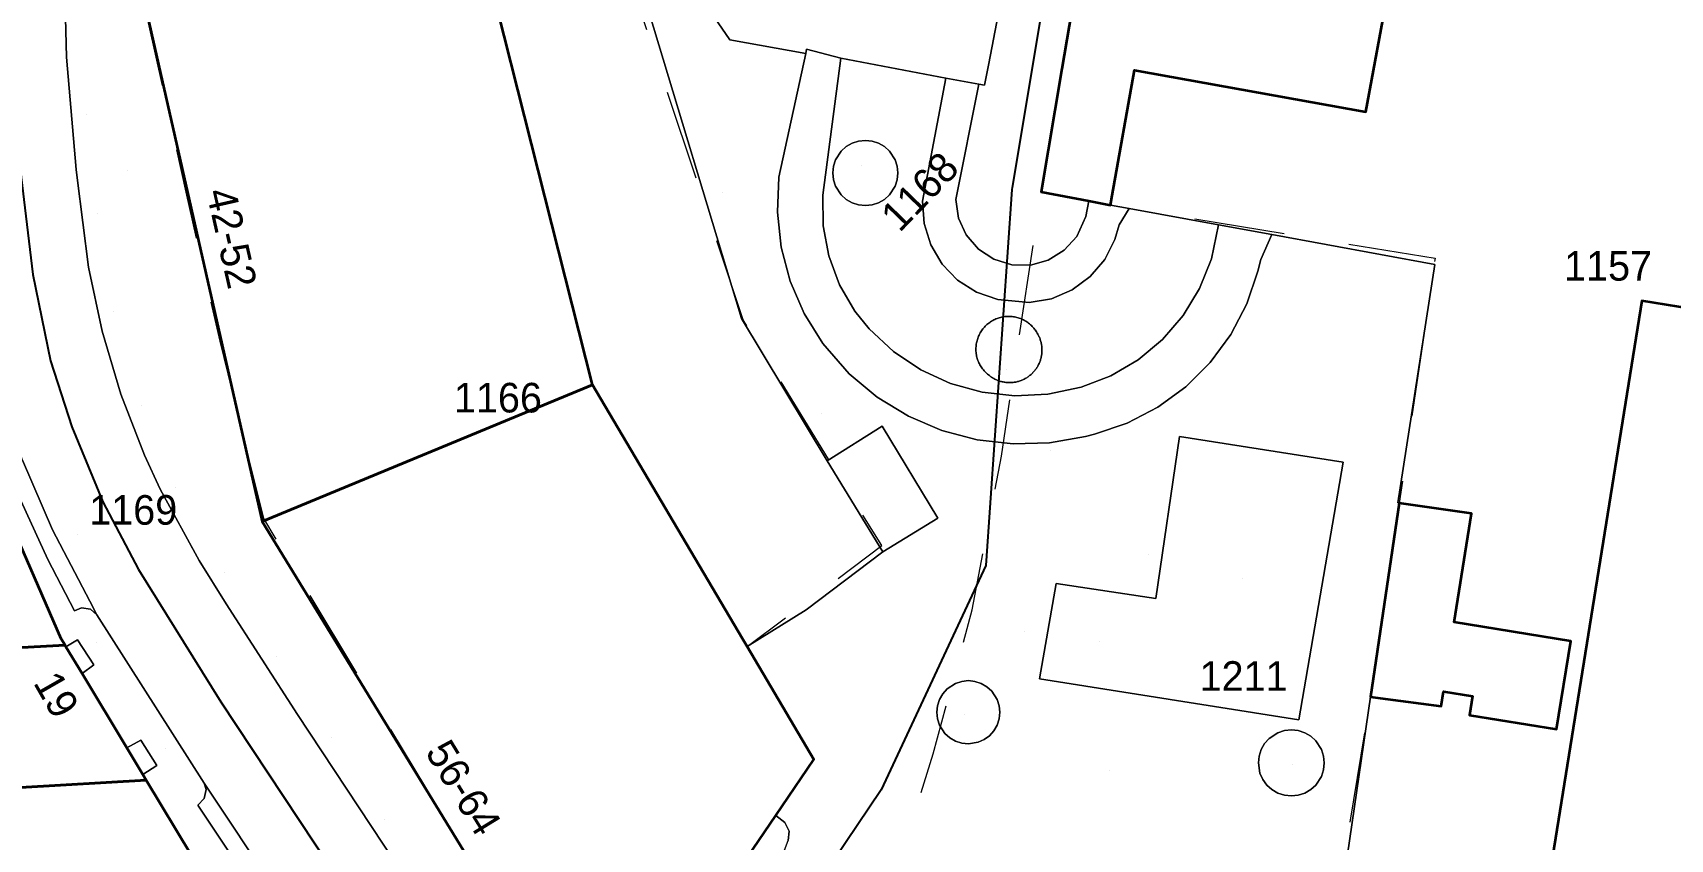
# Model space of a CAD drawing. Header units: metres. Extents: x 0 to 105485, y 0 to 425721.
# Drawn here: x 104796.27 to 104846.07, y 425193.34 to 425217.85 of the extents above; entities that cross this region are included whole.
import ezdxf
from ezdxf.enums import TextEntityAlignment as Align

# ---------------------------------------------------------------- set-up
doc = ezdxf.new("R2010")
doc.units = ezdxf.units.M
doc.header["$MEASUREMENT"] = 0
doc.linetypes.add('KG-PERCEEL-SO', pattern=[19, 5.5, -4, 5.5, -4])
for name, color, linetype, lineweight in [('B-XX-GR-BEPLANTING_CULTUUR_HEESTERS-G', 90, 'Continuous', 18), ('B-XX-GR-BOOM-G', 90, 'Continuous', 13), ('B-XX-GR-STRUIK-G', 90, 'Continuous', 13), ('B-XX-IE-MEUBILAIR-G', 7, 'Continuous', 18), ('B-XX-IE-MEUBILAIR_WEGMEUBILAIR-G', 7, 'Continuous', 18), ('B-XX-KG-GRENS_PERCEEL-G', 150, 'KG-PERCEEL-SO', 18), ('B-XX-KG-GRENS_PERCEEL-T', 150, 'KG-PERCEEL-SO', 18), ('B-XX-OG-BEBOUWING-G', 7, 'Continuous', 35), ('B-XX-OG-BEBOUWING_HUISNUMMER-T', 7, 'Continuous', 18), ('B-XX-OG-TERREIN_ERF-G', 7, 'Continuous', 18), ('B-XX-VH-GESLOTENVERHARDING_KUNSTSTOF-G', 10, 'Continuous', 18), ('B-XX-VH-ONVERHARD_ZAND-G', 210, 'Continuous', 18), ('B-XX-VH-OPENVERHARDING-G', 90, 'Continuous', 18)]:
    doc.layers.add(name, color=color, linetype=linetype, lineweight=lineweight)
doc.layers.add('GIS-WEGVAKKEN', color=2, linetype='Continuous')

msp = doc.modelspace()

# ---------------------------------------------------------------- linework, layer by layer
at = {"layer": 'B-XX-GR-BEPLANTING_CULTUUR_HEESTERS-G', "ltscale": 0.5}
msp.add_lwpolyline([(104825.967, 425220.146), (104825.758, 425220.148), (104821.776, 425220.875), (104821.459, 425219.062), (104816.123, 425219.6), (104816.332, 425219.297), (104817.463, 425217.639), (104819.775, 425217.22), (104819.804, 425217.352), (104820.843, 425217.073), (104824.037, 425216.474), (104825.036, 425216.286), (104825.212, 425216.253), (104825.341, 425216.92)], close=True, dxfattribs=at)
at = {"layer": 'B-XX-GR-BOOM-G', "color": 0, "true_color": 0x604a38}
for points in [[(104821.477, 425213.82, 2.16787357140693), (104821.477, 425213.82, 4.96787357140693)], [(104825.871, 425207.627, 2.108921799901738), (104825.871, 425207.627, 4.908921799901738)], [(104830.191, 425201.995, 1.863730530121635), (104830.191, 425201.995, 4.663730530121635)], [(104824.596, 425197.143, 1.879488070800645), (104824.596, 425197.143, 4.679488070800645)], [(104834.585, 425195.61, 1.698058158268103), (104834.585, 425195.61, 4.498058158268103)]]:
    msp.add_polyline3d(points, dxfattribs=at)
at = {"layer": 'B-XX-GR-STRUIK-G', "ltscale": 0.5}
for points in [[(104797.276, 425199.189), (104797.765, 425198.378), (104798.129, 425198.637), (104797.626, 425199.403)], [(104799.129, 425196.113), (104799.614, 425195.309), (104800.04, 425195.581), (104799.55, 425196.349)]]:
    msp.add_lwpolyline(points, close=True, dxfattribs=at)
at = {"layer": 'B-XX-IE-MEUBILAIR-G', "color": 0, "true_color": 0x604a38}
for points in [[(104825.341, 425216.92, 2.449192660927674), (104825.341, 425216.92, 3.949192660927674)], [(104827.568, 425216.749, 2.497083343885499), (104827.568, 425216.749, 3.997083343885499)], [(104797.914, 425215.371, 2.305514555879871), (104797.914, 425215.371, 5.305514555879871)], [(104826.022, 425214.041, 2.436670855578441), (104826.022, 425214.041, 3.936670855578441)], [(104797.615, 425213.44, 2.266578430763992), (104797.615, 425213.44, 3.766578430763992)], [(104799.153, 425213.657, 2.300832477224696), (104799.153, 425213.657, 3.800832477224696)], [(104817.252, 425212.982, 1.908071729991348), (104817.252, 425212.982, 3.408071729991348)], [(104798.249, 425212.368, 2.261092208769302), (104798.249, 425212.368, 5.261092208769302)], [(104798.735, 425209.389, 2.223658901740283), (104798.735, 425209.389, 5.223658901740283)], [(104799.571, 425206.512, 2.171943322632629), (104799.571, 425206.512, 5.171943322632629)], [(104820.268, 425206.274, 1.904379326617913), (104820.268, 425206.274, 3.404379326617914)], [(104827.22, 425205.16, 1.909780685710985), (104827.22, 425205.16, 3.409780685710985)], [(104800.608, 425204.034, 2.114703980837022), (104800.608, 425204.034, 5.114703980837023)], [(104797.622, 425202.595, 2.017697740440065), (104797.622, 425202.595, 3.517697740440065)], [(104801.088, 425202.201, 2.053796397235498), (104801.088, 425202.201, 3.553796397235498)], [(104802.088, 425201.437, 2.051326575840751), (104802.088, 425201.437, 5.051326575840751)], [(104797.998, 425200.574, 1.984442054559006), (104797.998, 425200.574, 3.484442054559006)], [(104826.417, 425199.655, 1.86617690039178), (104826.417, 425199.655, 3.36617690039178)], [(104798.206, 425199.327, 1.942946103023741), (104798.206, 425199.327, 4.942946103023741)], [(104803.689, 425198.896, 2.008866917142746), (104803.689, 425198.896, 5.008866917142745)], [(104800.302, 425196.098, 1.8646508246699), (104800.302, 425196.098, 4.864650824669901)], [(104805.36, 425196.417, 1.966874591354034), (104805.36, 425196.417, 4.966874591354034)], [(104829.019, 425195.429, 1.724646400834048), (104829.019, 425195.429, 3.224646400834048)], [(104806.959, 425193.946, 1.93249636017887), (104806.959, 425193.946, 4.93249636017887)]]:
    msp.add_polyline3d(points, dxfattribs=at)
at = {"layer": 'B-XX-IE-MEUBILAIR_WEGMEUBILAIR-G', "color": 0, "true_color": 0x604a38}
for points in [[(104833.05, 425201.25, 1.844992915292563), (104833.05, 425201.25, 3.344992915292563)], [(104828.7, 425199.35, 1.855712496637033), (104828.7, 425199.35, 3.355712496637033)]]:
    msp.add_polyline3d(points, dxfattribs=at)
at = {"layer": 'B-XX-KG-GRENS_PERCEEL-G', "ltscale": 0.5, "flags": 128}
for points in [[(104826.935, 425213.02), (104829.357, 425227.278)], [(104813.524, 425186.211), (104808.632, 425194.231), (104803.291, 425203.082), (104801.963, 425208.473), (104800.931, 425213.001), (104798.713, 425222.983)], [(104813.524, 425186.211), (104820.025, 425195.762), (104817.993, 425199.2), (104822.088, 425202.261), (104817.872, 425209.124), (104814.407, 425219.552)], [(104821.595, 425190.322), (104822.767, 425193.083), (104823.651, 425195.934), (104824.838, 425200.306), (104825.729, 425204.977), (104826.935, 425213.02)], [(104826.935, 425213.02), (104829.045, 425212.61), (104838.918, 425210.996), (104837.824, 425203.556)], [(104792.272, 425212.755), (104793.529, 425207.71), (104794.489, 425205.467), (104797.135, 425199.424), (104798.482, 425197.207), (104799.724, 425195.136)], [(104836.958, 425197.669), (104837.824, 425203.556)], [(104851.148, 425187.725), (104835.794, 425190.507), (104836.958, 425197.669)], [(104788.934, 425194.495), (104789.462, 425194.532), (104799.724, 425195.136)], [(104799.724, 425195.136), (104801.087, 425192.862), (104801.948, 425191.564)]]:
    msp.add_lwpolyline(points, dxfattribs=at)
at = {"layer": 'B-XX-OG-BEBOUWING-G', "ltscale": 0.5}
for points in [[(104838.68, 425225.511), (104835.437, 425226.003), (104834.07, 425226.226), (104834.11, 425226.489), (104829.355, 425227.278), (104827.568, 425216.749), (104826.935, 425213.02), (104828.391, 425212.737), (104829.045, 425212.61), (104829.097, 425212.905), (104829.772, 425216.712), (104836.816, 425215.448)], [(104809.986, 425220.213), (104809.755, 425221.123), (104809.746, 425221.161), (104802.735, 425222.383), (104798.744, 425223.203), (104798.729, 425223.094), (104798.69, 425223.085), (104799.375, 425220.066), (104803.247, 425202.993), (104813.295, 425207.147)], [(104854.446, 425208.215), (104846.705, 425209.462), (104845.208, 425209.703), (104841.937, 425189.394), (104851.148, 425187.725), (104851.971, 425192.421), (104853.398, 425192.198), (104855.204, 425203.441), (104853.718, 425203.68)], [(104817.844, 425199.452), (104813.295, 425207.147), (104803.247, 425202.993), (104813.524, 425186.211), (104818.864, 425194.057), (104820.025, 425195.762), (104817.993, 425199.2)], [(104795.395, 425203.423), (104788.807, 425203.144), (104784.364, 425202.995), (104784.457, 425198.611), (104787.723, 425198.745), (104788.97, 425198.795), (104797.248, 425199.236), (104797.135, 425199.424)], [(104837.824, 425203.556), (104836.957, 425197.668), (104837.252, 425197.628), (104839.099, 425197.378), (104839.17, 425197.827), (104840.058, 425197.683), (104839.965, 425197.107), (104842.612, 425196.679), (104843.045, 425199.359), (104839.502, 425199.932), (104840.024, 425203.234), (104838.034, 425203.525)], [(104797.765, 425198.378), (104797.276, 425199.189), (104797.248, 425199.236), (104788.97, 425198.795), (104787.723, 425198.745), (104787.988, 425194.428), (104788.934, 425194.495), (104789.462, 425194.532), (104792.057, 425194.685), (104799.718, 425195.136), (104799.614, 425195.309), (104799.129, 425196.113)], [(104799.718, 425195.136), (104792.057, 425194.685), (104789.462, 425194.532), (104788.934, 425194.495), (104787.988, 425194.428), (104782.042, 425194.043), (104782.545, 425192.548), (104783.631, 425189.322), (104784.256, 425189.345), (104784.358, 425187.647), (104785.935, 425187.571), (104785.896, 425187.122), (104786.106, 425184.026), (104796.564, 425185.602), (104797.385, 425179.838), (104797.739, 425179.888), (104803.089, 425180.65), (104802.867, 425182.205), (104807.537, 425183.147), (104807.474, 425183.242), (104805.036, 425186.913), (104801.087, 425192.862)]]:
    msp.add_lwpolyline(points, close=True, dxfattribs=at)
at = {"layer": 'B-XX-OG-TERREIN_ERF-G', "ltscale": 0.5}
msp.add_lwpolyline([(104817.823, 425209.17), (104814.857, 425218.999), (104814.686, 425219.566), (104815.867, 425219.626), (104817.278, 425227.71), (104818.006, 425231.882), (104818.02, 425231.961), (104812.7, 425232.895), (104812.465, 425231.557), (104812.39, 425231.132), (104812.242, 425231.158), (104810.458, 425221), (104809.755, 425221.123), (104809.986, 425220.213), (104813.295, 425207.147), (104817.844, 425199.452), (104817.993, 425199.2), (104819.793, 425200.31), (104822.117, 425202.073), (104820.424, 425204.843)], close=True, dxfattribs=at)
for points in [[(104838.68, 425225.511), (104836.816, 425215.448), (104829.772, 425216.712), (104829.097, 425212.905), (104829.045, 425212.61), (104829.61, 425212.507), (104832.33, 425212.011), (104833.948, 425211.716), (104838.912, 425210.81), (104837.787, 425203.562), (104837.824, 425203.556), (104838.034, 425203.525), (104840.024, 425203.234), (104839.502, 425199.932), (104843.045, 425199.359), (104842.612, 425196.679), (104839.965, 425197.107), (104840.058, 425197.683), (104839.17, 425197.827), (104839.099, 425197.378), (104837.252, 425197.628), (104836.957, 425197.668), (104835.9, 425190.445)], [(104841.937, 425189.394), (104845.208, 425209.703), (104846.705, 425209.462)]]:
    msp.add_lwpolyline(points, dxfattribs=at)
at = {"layer": 'B-XX-VH-GESLOTENVERHARDING_KUNSTSTOF-G', "ltscale": 0.5}
msp.add_lwpolyline([(104827.393, 425201.112), (104826.889, 425198.215), (104834.772, 425196.969), (104836.118, 425204.794), (104831.14, 425205.58), (104830.429, 425200.655)], close=True, dxfattribs=at)
at = {"layer": 'B-XX-VH-ONVERHARD_ZAND-G', "ltscale": 0.5}
for points in [[(104820.6, 425213.588), (104820.622, 425213.382), (104820.686, 425213.185), (104820.854, 425212.925), (104821.008, 425212.786), (104821.188, 425212.683), (104821.385, 425212.619), (104821.591, 425212.597), (104821.797, 425212.619), (104821.994, 425212.683), (104822.173, 425212.786), (104822.327, 425212.925), (104822.496, 425213.185), (104822.56, 425213.382), (104822.581, 425213.588), (104822.56, 425213.794), (104822.496, 425213.991), (104822.327, 425214.251), (104822.173, 425214.389), (104821.994, 425214.493), (104821.797, 425214.557), (104821.591, 425214.578), (104821.385, 425214.557), (104821.188, 425214.493), (104821.008, 425214.389), (104820.854, 425214.251), (104820.686, 425213.991), (104820.622, 425213.794)], [(104826.832, 425208.692), (104826.8147713011, 425208.7239131055), (104826.7963916263, 425208.7551774931), (104826.7768853685, 425208.7857516698), (104826.7562784155, 425208.8155950588), (104826.7345981162, 425208.844668053), (104826.7118732437, 425208.8729320681), (104826.6881339577, 425208.900349593), (104826.6634117639, 425208.9268842403), (104826.6377394727, 425208.9525007943), (104826.6111511554, 425208.9771652577), (104826.5836820988, 425209.0008448968), (104826.5553687589, 425209.0235082849), (104826.5262487121, 425209.0451253441), (104826.4963606052, 425209.0656673849), (104826.4657441047, 425209.085107145), (104826.4344398435, 425209.1034188244), (104826.4024893674, 425209.1205781208), (104826.3699350799, 425209.136562261), (104826.3368201856, 425209.1513500314), (104826.3031886335, 425209.1649218063), (104826.2690850579, 425209.1772595738), (104826.2345547198, 425209.1883469597), (104826.1996434465, 425209.1981692492), (104826.1643975708, 425209.2067134065), (104826.1288638698, 425209.2139680923), (104826.0930895023, 425209.2199236784), (104826.0571219467, 425209.2245722607), (104826.0210089377, 425209.2279076698), (104825.984798403, 425209.2299254792), (104825.9485384, 425209.2306230109), (104825.9122770513, 425209.229999339), (104825.8760624816, 425209.2280552914), (104825.8399427536, 425209.2247934481), (104825.8039658039, 425209.2202181381), (104825.7681793796, 425209.2143354336), (104825.7326309752, 425209.2071531417), (104825.697367769, 425209.1986807947), (104825.662436561, 425209.1889296367), (104825.6278837105, 425209.177912609), (104825.5937550748, 425209.165644333), (104825.5600959479, 425209.1521410907), (104825.526951001, 425209.137420803), (104825.4943642227, 425209.1215030061), (104825.462378861, 425209.1044088256), (104825.4310373655, 425209.086160948), (104825.4003813314, 425209.0667835914), (104825.3704514443, 425209.0463024725), (104825.3412874259, 425209.0247447731), (104825.3129279815, 425209.0021391037), (104825.2854107486, 425208.9785154657), (104825.2587722472, 425208.9539052115), (104825.2330478306, 425208.9283410028), (104825.2082716394, 425208.9018567674), (104825.1844765556, 425208.8744876541), (104825.1616941591, 425208.8462699862), (104825.1399546857, 425208.8172412131), (104825.1192869872, 425208.7874398605), (104825.099718493, 425208.7569054797), (104825.0812751736, 425208.7256785947), (104825.0639815063, 425208.6938006487), (104825.0478604426, 425208.6613139487), (104825.0329333776, 425208.6282616098), (104825.0192201221, 425208.5946874978), (104825.0067388756, 425208.5606361709), (104824.9955062029, 425208.5261528207), (104824.9855370114, 425208.4912832123), (104824.9768445319, 425208.456073623), (104824.9694403008, 425208.4205707818), (104824.9633341445, 425208.3848218066), (104824.958534167, 425208.3488741419), (104824.9550467387, 425208.3127754963), (104824.9528764878, 425208.2765737783), (104824.9520262947, 425208.2403170335), (104824.9524972877, 425208.2040533803), (104824.9542888417, 425208.1678309465), (104824.957398579, 425208.1316978051), (104824.9618223726, 425208.0957019106), (104824.9675543513, 425208.0598910352), (104824.9745869078, 425208.0243127058), (104824.982910709, 425207.9890141406), (104824.9925147076, 425207.9540421863), (104825.0033861577, 425207.9194432564), (104825.0155106311, 425207.8852632693), (104825.0288720367, 425207.8515475873), (104825.0434526418, 425207.8183409565), (104825.0592330955, 425207.7856874474), (104825.0761924547, 425207.7536303965), (104825.0943082115, 425207.7222123487), (104825.1135563234, 425207.6914750007), (104825.1339112452, 425207.6614591459), (104825.1553459625, 425207.6322046203), (104825.177832028, 425207.6037502493), (104825.2013395992, 425207.5761337963), (104825.2258374776, 425207.5493919129), (104825.2512931507, 425207.5235600899), (104825.2776728346, 425207.4986726102), (104825.3049415194, 425207.4747625035), (104825.3330630152, 425207.4518615023), (104825.362, 425207.43), (104825.362, 425207.43), (104825.3837855916, 425207.4132147326), (104825.4060305526, 425207.3970431863), (104825.4287175992, 425207.3814979261), (104825.4518291041, 425207.3665910302), (104825.47534711, 425207.3523340811), (104825.499253344, 425207.3387381561), (104825.5235292314, 425207.325813819), (104825.5481559104, 425207.3135711117), (104825.5731142465, 425207.3020195465), (104825.5983848477, 425207.2911680986), (104825.6239480791, 425207.2810251997), (104825.6497840787, 425207.2715987303), (104825.6758727725, 425207.2628960148), (104825.7021938901, 425207.2549238149), (104825.7287269804, 425207.2476883248), (104825.755451428, 425207.2411951665), (104825.7823464683, 425207.2354493848), (104825.8093912045, 425207.2304554443), (104825.8365646235, 425207.2262172251), (104825.863845612, 425207.2227380201), (104825.8912129733, 425207.2200205327), (104825.9186454434, 425207.2180668743), (104825.946121708, 425207.2168785628), (104825.9736204186, 425207.2164565216), (104826.0011202092, 425207.2168010785), (104826.028599713, 425207.2179119659), (104826.056037579, 425207.2197883205), (104826.0834124887, 425207.2224286846), (104826.1107031722, 425207.2258310065), (104826.1378884252, 425207.2299926429), (104826.1649471255, 425207.2349103602), (104826.1918582488, 425207.2405803373), (104826.2186008859, 425207.2469981688), (104826.2451542583, 425207.2541588683), (104826.2714977345, 425207.262056872), (104826.2976108462, 425207.2706860433), (104826.323473304, 425207.2800396776), (104826.3490650135, 425207.2901105072), (104826.3743660902, 425207.3008907074), (104826.3993568759, 425207.3123719021), (104826.4240179532, 425207.3245451706), (104826.4483301609, 425207.3374010547), (104826.4722746091, 425207.3509295655), (104826.4958326932, 425207.3651201918), (104826.5189861092, 425207.3799619076), (104826.5417168674, 425207.3954431811), (104826.5640073064, 425207.411551984), (104826.5858401071, 425207.4282757999), (104826.6071983057, 425207.4456016347), (104826.6280653074, 425207.4635160267), (104826.648424899, 425207.4820050567), (104826.6682612615, 425207.5010543591), (104826.6875589825, 425207.5206491331), (104826.706303068, 425207.5407741538), (104826.7244789542, 425207.5614137846), (104826.742072519, 425207.5825519889), (104826.7590700923, 425207.6041723427), (104826.7754584676, 425207.6262580476), (104826.7912249112, 425207.6487919433), (104826.8063571732, 425207.6717565214), (104826.8208434959, 425207.695133939), (104826.8346726238, 425207.7189060324), (104826.847833812, 425207.743054331), (104826.8603168345, 425207.7675600722), (104826.8721119922, 425207.7924042154), (104826.8832101206, 425207.8175674574), (104826.8936025967, 425207.8430302468), (104826.9032813456, 425207.8687727995), (104826.9122388473, 425207.8947751141), (104826.9204681419, 425207.9210169874), (104826.9279628354, 425207.9474780298), (104826.9347171046, 425207.9741376819), (104826.9407257016, 425208.0009752295), (104826.9459839578, 425208.0279698205), (104826.9504877877, 425208.0551004806), (104826.9542336918, 425208.0823461299), (104826.9572187598, 425208.109685599), (104826.9594406722, 425208.1370976457), (104826.9608977027, 425208.1645609714), (104826.9615887192, 425208.1920542378), (104826.9615131848, 425208.2195560831), (104826.9606711581, 425208.247045139), (104826.9590632935, 425208.274500047), (104826.9566908402, 425208.3018994752), (104826.9535556415, 425208.3292221349), (104826.9496601334, 425208.3564467967), (104826.9450073427, 425208.383552308), (104826.9396008845, 425208.4105176081), (104826.9334449594, 425208.4373217456), (104826.9265443506, 425208.4639438943), (104826.9189044196, 425208.4903633692), (104826.9105311025, 425208.516559643), (104826.9014309052, 425208.5425123617), (104826.8916108984, 425208.5682013607), (104826.881078712, 425208.59360668), (104826.8698425293, 425208.6187085803), (104826.8579110806, 425208.6434875579), (104826.8452936363, 425208.6679243601)], [(104823.764, 425197.198), (104823.785, 425196.998), (104823.847, 425196.807), (104824.011, 425196.555), (104824.16, 425196.421), (104824.334, 425196.321), (104824.525, 425196.258), (104824.724, 425196.238), (104825.021, 425196.284), (104825.204, 425196.366), (104825.367, 425196.484), (104825.501, 425196.633), (104825.601, 425196.807), (104825.663, 425196.998), (104825.684, 425197.198), (104825.663, 425197.397), (104825.601, 425197.588), (104825.438, 425197.84), (104825.289, 425197.974), (104825.115, 425198.075), (104824.924, 425198.137), (104824.724, 425198.158), (104824.525, 425198.137), (104824.334, 425198.075), (104824.082, 425197.911), (104823.948, 425197.762), (104823.847, 425197.588), (104823.785, 425197.397)], [(104833.542, 425195.657), (104833.591, 425195.347), (104833.677, 425195.155), (104833.8, 425194.985), (104833.956, 425194.845), (104834.137, 425194.74), (104834.337, 425194.675), (104834.546, 425194.653), (104834.754, 425194.675), (104834.954, 425194.74), (104835.136, 425194.845), (104835.292, 425194.985), (104835.463, 425195.249), (104835.527, 425195.448), (104835.549, 425195.657), (104835.527, 425195.866), (104835.463, 425196.065), (104835.292, 425196.329), (104835.136, 425196.469), (104834.954, 425196.574), (104834.754, 425196.639), (104834.546, 425196.661), (104834.337, 425196.639), (104834.137, 425196.574), (104833.874, 425196.403), (104833.734, 425196.247), (104833.629, 425196.065), (104833.564, 425195.866)]]:
    msp.add_lwpolyline(points, close=True, dxfattribs=at)
at = {"layer": 'B-XX-VH-OPENVERHARDING-G', "ltscale": 0.5}
for points in [[(104825.967, 425220.146), (104825.341, 425216.92), (104825.212, 425216.253), (104825.036, 425216.286), (104824.342, 425212.779), (104824.424, 425212.219), (104824.658, 425211.703), (104825.027, 425211.274), (104825.501, 425210.965), (104826.042, 425210.799), (104826.608, 425210.791), (104827.154, 425210.941), (104827.637, 425211.237), (104828.018, 425211.655), (104828.297, 425212.261), (104828.391, 425212.737), (104826.935, 425213.02), (104827.568, 425216.749), (104829.355, 425227.278)], [(104797.223, 425219.925), (104797.289, 425217.104), (104797.583, 425213.695), (104797.615, 425213.44), (104797.961, 425210.724), (104798.374, 425208.775), (104798.942, 425206.865), (104799.662, 425205.008), (104800.137, 425203.979), (104801.33, 425201.812), (104802.147, 425200.496), (104804.32, 425197.126), (104809.545, 425189.215), (104812.615, 425184.568), (104812.96, 425184.325), (104813.37, 425184.227), (104813.787, 425184.287), (104814.152, 425184.497), (104814.353, 425184.721), (104813.524, 425186.211), (104803.247, 425202.993), (104799.375, 425220.066)], [(104809.545, 425189.215), (104804.32, 425197.126), (104802.147, 425200.496), (104801.33, 425201.812), (104800.137, 425203.979), (104799.662, 425205.008), (104798.942, 425206.865), (104798.374, 425208.775), (104797.961, 425210.724), (104797.615, 425213.44), (104797.583, 425213.695), (104797.289, 425217.104), (104797.223, 425219.925)], [(104814.857, 425218.999), (104817.823, 425209.17), (104820.424, 425204.843), (104822.104, 425205.891), (104823.793, 425203.098), (104822.117, 425202.073), (104819.793, 425200.31), (104817.993, 425199.2), (104820.025, 425195.762), (104818.864, 425194.057), (104819.142, 425193.845), (104819.269, 425193.587), (104819.242, 425193.3)], [(104835.9, 425190.445), (104836.957, 425197.668), (104837.824, 425203.556), (104837.787, 425203.562), (104838.912, 425210.81), (104833.948, 425211.716), (104833.613, 425210.955), (104833.531, 425210.604), (104833.189, 425209.61), (104832.701, 425208.679), (104832.077, 425207.832), (104831.332, 425207.091), (104830.484, 425206.47), (104829.551, 425205.985), (104828.555, 425205.648), (104828.284, 425205.574), (104827.193, 425205.383), (104826.086, 425205.351), (104824.986, 425205.478), (104823.916, 425205.762), (104822.897, 425206.198), (104821.952, 425206.775), (104821.1, 425207.482), (104820.294, 425208.405), (104819.729, 425209.313), (104819.304, 425210.295), (104819.031, 425211.329), (104818.915, 425212.392), (104818.959, 425213.46), (104819.775, 425217.22), (104817.463, 425217.639), (104816.332, 425219.297)], [(104795.952, 425204.864), (104796.865, 425202.746), (104797.998, 425200.574), (104798.217, 425200.154), (104801.481, 425195.043), (104805.844, 425188.498)], [(104805.135, 425188.602), (104801.292, 425194.369), (104801.482, 425194.571), (104801.538, 425194.851), (104801.481, 425195.043), (104798.217, 425200.154), (104798.019, 425200.334), (104797.753, 425200.372), (104797.538, 425200.282), (104796.722, 425201.841), (104795.685, 425204.117)], [(104795.395, 425203.423), (104797.135, 425199.424), (104797.248, 425199.236), (104797.276, 425199.189), (104797.626, 425199.403), (104798.129, 425198.637), (104797.765, 425198.378), (104799.129, 425196.113), (104799.55, 425196.349), (104800.04, 425195.581), (104799.614, 425195.309), (104799.718, 425195.136), (104801.087, 425192.862)]]:
    msp.add_lwpolyline(points, dxfattribs=at)
for points in [[(104833.948, 425211.716), (104832.33, 425212.011), (104832.114, 425210.974), (104831.757, 425210.079), (104831.257, 425209.255), (104830.628, 425208.525), (104829.887, 425207.908), (104829.055, 425207.423), (104828.153, 425207.081), (104827.136, 425206.862), (104826.137, 425206.812), (104825.144, 425206.923), (104824.18, 425207.19), (104823.272, 425207.607), (104822.441, 425208.164), (104821.71, 425208.846), (104821.272, 425209.389), (104820.802, 425210.192), (104820.477, 425211.065), (104820.306, 425211.979), (104820.293, 425212.91), (104820.843, 425217.073), (104819.804, 425217.352), (104819.775, 425217.22), (104818.959, 425213.46), (104818.915, 425212.392), (104819.031, 425211.329), (104819.304, 425210.295), (104819.729, 425209.313), (104820.294, 425208.405), (104821.1, 425207.482), (104821.952, 425206.775), (104822.897, 425206.198), (104823.916, 425205.762), (104824.986, 425205.478), (104826.086, 425205.351), (104827.193, 425205.383), (104828.284, 425205.574), (104828.555, 425205.648), (104829.551, 425205.985), (104830.484, 425206.47), (104831.332, 425207.091), (104832.077, 425207.832), (104832.701, 425208.679), (104833.189, 425209.61), (104833.531, 425210.604), (104833.613, 425210.955)], [(104832.33, 425212.011), (104829.61, 425212.507), (104829.306, 425212.012), (104829.182, 425211.571), (104828.872, 425210.96), (104828.429, 425210.438), (104827.877, 425210.032), (104827.246, 425209.765), (104826.571, 425209.65), (104825.616, 425209.741), (104824.972, 425209.962), (104824.397, 425210.327), (104823.923, 425210.815), (104823.576, 425211.4), (104823.374, 425212.05), (104823.329, 425212.73), (104824.037, 425216.474), (104820.843, 425217.073), (104820.293, 425212.91), (104820.306, 425211.979), (104820.477, 425211.065), (104820.802, 425210.192), (104821.272, 425209.389), (104821.71, 425208.846), (104822.441, 425208.164), (104823.272, 425207.607), (104824.18, 425207.19), (104825.144, 425206.923), (104826.137, 425206.812), (104827.136, 425206.862), (104828.153, 425207.081), (104829.055, 425207.423), (104829.887, 425207.908), (104830.628, 425208.525), (104831.257, 425209.255), (104831.757, 425210.079), (104832.114, 425210.974)], [(104824.342, 425212.779), (104825.036, 425216.286), (104824.037, 425216.474), (104823.329, 425212.73), (104823.374, 425212.05), (104823.576, 425211.4), (104823.923, 425210.815), (104824.397, 425210.327), (104824.972, 425209.962), (104825.616, 425209.741), (104826.571, 425209.65), (104827.246, 425209.765), (104827.877, 425210.032), (104828.429, 425210.438), (104828.872, 425210.96), (104829.182, 425211.571), (104829.306, 425212.012), (104829.61, 425212.507), (104829.045, 425212.61), (104828.391, 425212.737), (104828.297, 425212.261), (104828.018, 425211.655), (104827.637, 425211.237), (104827.154, 425210.941), (104826.608, 425210.791), (104826.042, 425210.799), (104825.501, 425210.965), (104825.027, 425211.274), (104824.658, 425211.703), (104824.424, 425212.219)], [(104820.6, 425213.588), (104820.622, 425213.794), (104820.686, 425213.991), (104820.854, 425214.251), (104821.008, 425214.389), (104821.188, 425214.493), (104821.385, 425214.557), (104821.591, 425214.578), (104821.797, 425214.557), (104821.994, 425214.493), (104822.173, 425214.389), (104822.327, 425214.251), (104822.496, 425213.991), (104822.56, 425213.794), (104822.581, 425213.588), (104822.56, 425213.382), (104822.496, 425213.185), (104822.327, 425212.925), (104822.173, 425212.786), (104821.994, 425212.683), (104821.797, 425212.619), (104821.591, 425212.597), (104821.385, 425212.619), (104821.188, 425212.683), (104821.008, 425212.786), (104820.854, 425212.925), (104820.686, 425213.185), (104820.622, 425213.382)], [(104826.832, 425208.692), (104826.8452936363, 425208.6679243601), (104826.8579110806, 425208.6434875579), (104826.8698425293, 425208.6187085803), (104826.881078712, 425208.59360668), (104826.8916108984, 425208.5682013607), (104826.9014309052, 425208.5425123617), (104826.9105311025, 425208.516559643), (104826.9189044196, 425208.4903633692), (104826.9265443506, 425208.4639438943), (104826.9334449594, 425208.4373217456), (104826.9396008845, 425208.4105176081), (104826.9450073427, 425208.383552308), (104826.9496601334, 425208.3564467967), (104826.9535556415, 425208.3292221349), (104826.9566908402, 425208.3018994752), (104826.9590632935, 425208.274500047), (104826.9606711581, 425208.247045139), (104826.9615131848, 425208.2195560831), (104826.9615887192, 425208.1920542378), (104826.9608977027, 425208.1645609714), (104826.9594406722, 425208.1370976457), (104826.9572187598, 425208.109685599), (104826.9542336918, 425208.0823461299), (104826.9504877877, 425208.0551004806), (104826.9459839578, 425208.0279698205), (104826.9407257016, 425208.0009752295), (104826.9347171046, 425207.9741376819), (104826.9279628354, 425207.9474780298), (104826.9204681419, 425207.9210169874), (104826.9122388473, 425207.8947751141), (104826.9032813456, 425207.8687727995), (104826.8936025967, 425207.8430302468), (104826.8832101206, 425207.8175674574), (104826.8721119922, 425207.7924042154), (104826.8603168345, 425207.7675600722), (104826.847833812, 425207.743054331), (104826.8346726238, 425207.7189060324), (104826.8208434959, 425207.695133939), (104826.8063571732, 425207.6717565214), (104826.7912249112, 425207.6487919433), (104826.7754584676, 425207.6262580476), (104826.7590700923, 425207.6041723427), (104826.742072519, 425207.5825519889), (104826.7244789542, 425207.5614137846), (104826.706303068, 425207.5407741538), (104826.6875589825, 425207.5206491331), (104826.6682612615, 425207.5010543591), (104826.648424899, 425207.4820050567), (104826.6280653074, 425207.4635160267), (104826.6071983057, 425207.4456016347), (104826.5858401071, 425207.4282757999), (104826.5640073064, 425207.411551984), (104826.5417168674, 425207.3954431811), (104826.5189861092, 425207.3799619076), (104826.4958326932, 425207.3651201918), (104826.4722746091, 425207.3509295655), (104826.4483301609, 425207.3374010547), (104826.4240179532, 425207.3245451706), (104826.3993568759, 425207.3123719021), (104826.3743660902, 425207.3008907074), (104826.3490650135, 425207.2901105072), (104826.323473304, 425207.2800396776), (104826.2976108462, 425207.2706860433), (104826.2714977345, 425207.262056872), (104826.2451542583, 425207.2541588683), (104826.2186008859, 425207.2469981688), (104826.1918582488, 425207.2405803373), (104826.1649471255, 425207.2349103602), (104826.1378884252, 425207.2299926429), (104826.1107031722, 425207.2258310065), (104826.0834124887, 425207.2224286846), (104826.056037579, 425207.2197883205), (104826.028599713, 425207.2179119659), (104826.0011202092, 425207.2168010785), (104825.9736204186, 425207.2164565216), (104825.946121708, 425207.2168785628), (104825.9186454434, 425207.2180668743), (104825.8912129733, 425207.2200205327), (104825.863845612, 425207.2227380201), (104825.8365646235, 425207.2262172251), (104825.8093912045, 425207.2304554443), (104825.7823464683, 425207.2354493848), (104825.755451428, 425207.2411951665), (104825.7287269804, 425207.2476883248), (104825.7021938901, 425207.2549238149), (104825.6758727725, 425207.2628960148), (104825.6497840787, 425207.2715987303), (104825.6239480791, 425207.2810251997), (104825.5983848477, 425207.2911680986), (104825.5731142465, 425207.3020195465), (104825.5481559104, 425207.3135711117), (104825.5235292314, 425207.325813819), (104825.499253344, 425207.3387381561), (104825.47534711, 425207.3523340811), (104825.4518291041, 425207.3665910302), (104825.4287175992, 425207.3814979261), (104825.4060305526, 425207.3970431863), (104825.3837855916, 425207.4132147326), (104825.362, 425207.43), (104825.362, 425207.43), (104825.3330630152, 425207.4518615023), (104825.3049415194, 425207.4747625035), (104825.2776728346, 425207.4986726102), (104825.2512931507, 425207.5235600899), (104825.2258374776, 425207.5493919129), (104825.2013395992, 425207.5761337963), (104825.177832028, 425207.6037502493), (104825.1553459625, 425207.6322046203), (104825.1339112452, 425207.6614591459), (104825.1135563234, 425207.6914750007), (104825.0943082115, 425207.7222123487), (104825.0761924547, 425207.7536303965), (104825.0592330955, 425207.7856874474), (104825.0434526418, 425207.8183409565), (104825.0288720367, 425207.8515475873), (104825.0155106311, 425207.8852632693), (104825.0033861577, 425207.9194432564), (104824.9925147076, 425207.9540421863), (104824.982910709, 425207.9890141406), (104824.9745869078, 425208.0243127058), (104824.9675543513, 425208.0598910352), (104824.9618223726, 425208.0957019106), (104824.957398579, 425208.1316978051), (104824.9542888417, 425208.1678309465), (104824.9524972877, 425208.2040533803), (104824.9520262947, 425208.2403170335), (104824.9528764878, 425208.2765737783), (104824.9550467387, 425208.3127754963), (104824.958534167, 425208.3488741419), (104824.9633341445, 425208.3848218066), (104824.9694403008, 425208.4205707818), (104824.9768445319, 425208.456073623), (104824.9855370114, 425208.4912832123), (104824.9955062029, 425208.5261528207), (104825.0067388756, 425208.5606361709), (104825.0192201221, 425208.5946874978), (104825.0329333776, 425208.6282616098), (104825.0478604426, 425208.6613139487), (104825.0639815063, 425208.6938006487), (104825.0812751736, 425208.7256785947), (104825.099718493, 425208.7569054797), (104825.1192869872, 425208.7874398605), (104825.1399546857, 425208.8172412131), (104825.1616941591, 425208.8462699862), (104825.1844765556, 425208.8744876541), (104825.2082716394, 425208.9018567674), (104825.2330478306, 425208.9283410028), (104825.2587722472, 425208.9539052115), (104825.2854107486, 425208.9785154657), (104825.3129279815, 425209.0021391037), (104825.3412874259, 425209.0247447731), (104825.3704514443, 425209.0463024725), (104825.4003813314, 425209.0667835914), (104825.4310373655, 425209.086160948), (104825.462378861, 425209.1044088256), (104825.4943642227, 425209.1215030061), (104825.526951001, 425209.137420803), (104825.5600959479, 425209.1521410907), (104825.5937550748, 425209.165644333), (104825.6278837105, 425209.177912609), (104825.662436561, 425209.1889296367), (104825.697367769, 425209.1986807947), (104825.7326309752, 425209.2071531417), (104825.7681793796, 425209.2143354336), (104825.8039658039, 425209.2202181381), (104825.8399427536, 425209.2247934481), (104825.8760624816, 425209.2280552914), (104825.9122770513, 425209.229999339), (104825.9485384, 425209.2306230109), (104825.984798403, 425209.2299254792), (104826.0210089377, 425209.2279076698), (104826.0571219467, 425209.2245722607), (104826.0930895023, 425209.2199236784), (104826.1288638698, 425209.2139680923), (104826.1643975708, 425209.2067134065), (104826.1996434465, 425209.1981692492), (104826.2345547198, 425209.1883469597), (104826.2690850579, 425209.1772595738), (104826.3031886335, 425209.1649218063), (104826.3368201856, 425209.1513500314), (104826.3699350799, 425209.136562261), (104826.4024893674, 425209.1205781208), (104826.4344398435, 425209.1034188244), (104826.4657441047, 425209.085107145), (104826.4963606052, 425209.0656673849), (104826.5262487121, 425209.0451253441), (104826.5553687589, 425209.0235082849), (104826.5836820988, 425209.0008448968), (104826.6111511554, 425208.9771652577), (104826.6377394727, 425208.9525007943), (104826.6634117639, 425208.9268842403), (104826.6881339577, 425208.900349593), (104826.7118732437, 425208.8729320681), (104826.7345981162, 425208.844668053), (104826.7562784155, 425208.8155950588), (104826.7768853685, 425208.7857516698), (104826.7963916263, 425208.7551774931), (104826.8147713011, 425208.7239131055)], [(104795.952, 425204.864), (104795.197, 425207.012), (104795.193, 425206.828), (104795.054, 425206.584), (104794.798, 425206.448), (104795.685, 425204.117), (104796.722, 425201.841), (104797.538, 425200.282), (104797.753, 425200.372), (104798.019, 425200.334), (104798.217, 425200.154), (104797.998, 425200.574), (104796.865, 425202.746)], [(104820.424, 425204.843), (104822.117, 425202.073), (104823.793, 425203.098), (104822.104, 425205.891)], [(104827.393, 425201.112), (104830.429, 425200.655), (104831.14, 425205.58), (104836.118, 425204.794), (104834.772, 425196.969), (104826.889, 425198.215)], [(104823.764, 425197.198), (104823.785, 425197.397), (104823.847, 425197.588), (104823.948, 425197.762), (104824.082, 425197.911), (104824.334, 425198.075), (104824.525, 425198.137), (104824.724, 425198.158), (104824.924, 425198.137), (104825.115, 425198.075), (104825.289, 425197.974), (104825.438, 425197.84), (104825.601, 425197.588), (104825.663, 425197.397), (104825.684, 425197.198), (104825.663, 425196.998), (104825.601, 425196.807), (104825.501, 425196.633), (104825.367, 425196.484), (104825.204, 425196.366), (104825.021, 425196.284), (104824.724, 425196.238), (104824.525, 425196.258), (104824.334, 425196.321), (104824.16, 425196.421), (104824.011, 425196.555), (104823.847, 425196.807), (104823.785, 425196.998)], [(104833.542, 425195.657), (104833.564, 425195.866), (104833.629, 425196.065), (104833.734, 425196.247), (104833.874, 425196.403), (104834.137, 425196.574), (104834.337, 425196.639), (104834.546, 425196.661), (104834.754, 425196.639), (104834.954, 425196.574), (104835.136, 425196.469), (104835.292, 425196.329), (104835.463, 425196.065), (104835.527, 425195.866), (104835.549, 425195.657), (104835.527, 425195.448), (104835.463, 425195.249), (104835.292, 425194.985), (104835.136, 425194.845), (104834.954, 425194.74), (104834.754, 425194.675), (104834.546, 425194.653), (104834.337, 425194.675), (104834.137, 425194.74), (104833.956, 425194.845), (104833.8, 425194.985), (104833.677, 425195.155), (104833.591, 425195.347)], [(104801.481, 425195.043), (104801.538, 425194.851), (104801.482, 425194.571), (104801.292, 425194.369), (104805.135, 425188.602), (104805.352, 425188.697), (104805.628, 425188.67), (104805.844, 425188.498)], [(104818.864, 425194.057), (104813.524, 425186.211), (104814.353, 425184.721), (104816.002, 425187.033), (104817.112, 425188.751), (104817.713, 425189.864), (104818.083, 425190.55), (104818.911, 425192.42), (104819.242, 425193.3), (104819.269, 425193.587), (104819.142, 425193.845)]]:
    msp.add_lwpolyline(points, close=True, dxfattribs=at)
at = {"layer": 'GIS-WEGVAKKEN'}
for points in [[(104804.8279, 425261.0322000012), (104803.98, 425259.93), (104803, 425258.29), (104798.97, 425248.19), (104796.56, 425232.07), (104795.78, 425225.53), (104795.5, 425219.98), (104795.7, 425215.23), (104796.27, 425210.5), (104796.81, 425207.88), (104797.45, 425205.87), (104798.4, 425203.59), (104799.48, 425201.54), (104801.99, 425197.51), (104812.4541999996, 425181.722)], [(104833.8955000006, 425260.1405000016), (104826.04, 425213.09), (104825.25, 425201.66), (104822.07, 425194.84), (104817.79, 425188.49), (104812.4541999996, 425181.722)]]:
    msp.add_lwpolyline(points, dxfattribs=at)

# ---------------------------------------------------------------- texts
at = {"layer": 'B-XX-KG-GRENS_PERCEEL-T'}
msp.add_text('1168', height=0.9, rotation=45.9, dxfattribs=at).set_placement((104823.23980042, 425213.0310523207), align=Align.MIDDLE_CENTER)
for s, p in [('1157', (104844.1786415372, 425210.7657283444)), ('1166', (104810.4139260355, 425206.7591758998)), ('1169', (104799.3213814174, 425203.3473294557)), ('1211', (104833.0931728469, 425198.2991732953))]:
    msp.add_text(s, height=0.9, dxfattribs=at).set_placement(p, align=Align.MIDDLE_CENTER)
at = {"layer": 'B-XX-OG-BEBOUWING_HUISNUMMER-T'}
for s, rotation, p in [('42-52', 282.8000030517578, (104802.318, 425211.613)), ('19', 299.7999992370605, (104796.989, 425197.737)), ('56-64', 301.5, (104809.371, 425194.909))]:
    msp.add_text(s, height=0.9, rotation=rotation, dxfattribs=at).set_placement(p, align=Align.MIDDLE_CENTER)

doc.saveas('drawing.dxf')
